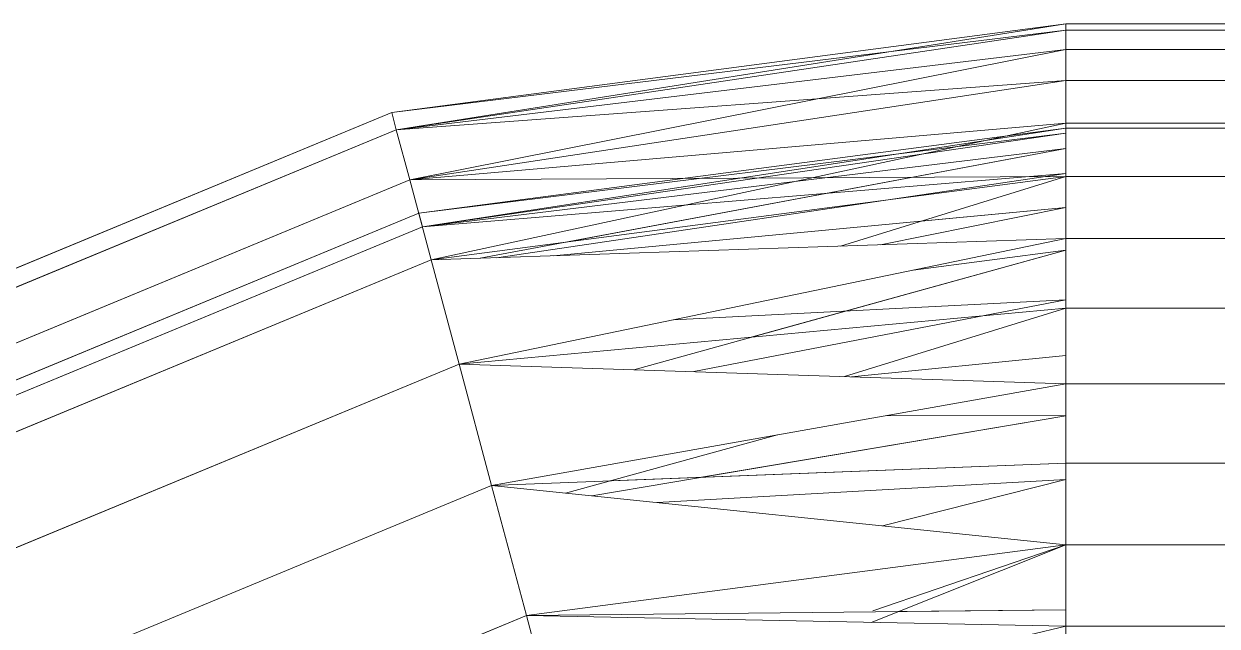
# Model space of a CAD drawing. Header units: centimetres. Extents: x -13467 to 3766, y -437 to 1921.
# Drawn here: x -4259.316 to -4258.171, y 190.722 to 191.3 of the extents above; entities that cross this region are included whole.
import ezdxf

# ---------------------------------------------------------------- set-up
doc = ezdxf.new("R2010")
doc.units = ezdxf.units.CM
doc.layers.add('M-EQPM', color=7, linetype='Continuous', lineweight=9)

# ---------------------------------------------------------------- blocks, each defined once
blk = doc.blocks.new('EQ-04-006 - EQ-04-006_dwg_Agrupar_308-1538748-Sección 1-2')
at = {"layer": 'M-EQPM', "color": 136, "true_color": 0x007f7f}
for p, q in [((-3706.9637, 191.3), (-3707.6107, 191.2148)), ((-3706.9637, 191.2938), (-3707.6107, 191.2148)), ((-3706.9637, 191.3), (-3707.6063, 191.1984)), ((-3706.9637, 191.2938), (-3707.6063, 191.1984)), ((-3706.9637, 191.2938), (-3707.6063, 191.1984)), ((-3690.9637, 191.3), (-3706.9637, 191.3)), ((-3706.9637, 191.2938), (-3706.9637, 191.3)), ((-3690.9637, 191.2938), (-3706.9637, 191.2938)), ((-3706.9637, 191.2755), (-3706.9637, 191.2938)), ((-3706.9637, 191.2755), (-3707.6063, 191.1984)), ((-3706.9637, 191.2755), (-3707.6063, 191.1984)), ((-3706.9637, 191.2755), (-3707.5934, 191.1501)), ((-3690.9637, 191.2755), (-3706.9637, 191.2755)), ((-3706.9637, 191.2455), (-3706.9637, 191.2755)), ((-3706.9637, 191.2455), (-3707.6063, 191.1984)), ((-3706.9637, 191.2455), (-3707.5934, 191.1501)), ((-3706.9637, 191.2455), (-3707.5934, 191.1501)), ((-3690.9637, 191.2455), (-3706.9637, 191.2455)), ((-3706.9637, 191.2045), (-3706.9637, 191.2455)), ((-3708.2137, 190.9651), (-3707.6107, 191.2148)), ((-3707.6063, 191.1984), (-3707.6107, 191.2148)), ((-3707.6107, 191.2148), (-3707.6063, 191.1984)), ((-3706.9637, 191.2045), (-3707.5934, 191.1501)), ((-3706.9637, 191.2045), (-3707.5934, 191.1501)), ((-3706.9637, 191.2045), (-3707.5728, 191.0734)), ((-3690.9637, 191.2045), (-3706.9637, 191.2045)), ((-3706.9637, 191.1536), (-3706.9637, 191.2045)), ((-3708.2051, 190.9503), (-3707.6063, 191.1984)), ((-3707.6063, 191.1984), (-3708.2051, 190.9503)), ((-3707.5934, 191.1501), (-3707.6063, 191.1984)), ((-3707.6063, 191.1984), (-3707.5934, 191.1501)), ((-3706.9637, 191.2), (-3707.5848, 191.1182)), ((-3706.9637, 191.1951), (-3707.5848, 191.1182)), ((-3706.9637, 191.2), (-3707.5813, 191.1051)), ((-3706.9637, 191.1951), (-3707.5813, 191.1051)), ((-3706.9637, 191.1951), (-3707.5813, 191.1051)), ((-3690.9637, 191.2), (-3706.9637, 191.2)), ((-3706.9637, 191.1804), (-3707.5813, 191.1051)), ((-3706.9637, 191.1804), (-3707.5813, 191.1051)), ((-3706.9637, 191.1804), (-3707.5257, 191.0749)), ((-3707.5257, 191.0749), (-3706.9637, 191.1804)), ((-3706.9637, 191.1564), (-3707.5813, 191.1051)), ((-3706.9637, 191.1564), (-3707.5813, 191.1051)), ((-3706.9637, 191.1564), (-3707.5101, 191.0755)), ((-3706.9637, 191.1564), (-3707.5101, 191.0755)), ((-3707.5101, 191.0755), (-3706.9637, 191.1564)), ((-3706.9637, 191.1564), (-3707.5101, 191.0755)), ((-3706.9637, 191.1564), (-3707.5101, 191.0755)), ((-3708.1802, 190.9071), (-3707.5934, 191.1501)), ((-3708.1802, 190.9071), (-3707.5934, 191.1501)), ((-3706.9637, 191.1536), (-3707.5934, 191.1501)), ((-3707.5728, 191.0734), (-3707.5934, 191.1501)), ((-3707.5934, 191.1501), (-3707.5728, 191.0734)), ((-3706.9637, 191.1536), (-3707.5728, 191.0734)), ((-3706.9637, 191.1536), (-3707.5728, 191.0734)), ((-3706.9637, 191.1536), (-3707.18, 191.0866)), ((-3707.18, 191.0866), (-3706.9637, 191.1536)), ((-3690.9637, 191.1536), (-3706.9637, 191.1536)), ((-3706.9637, 191.0939), (-3706.9637, 191.1536)), ((-3706.9637, 191.1236), (-3707.4557, 191.0773)), ((-3706.9637, 191.1236), (-3707.4557, 191.0773)), ((-3707.4557, 191.0773), (-3706.9637, 191.1236)), ((-3706.9637, 191.1236), (-3707.4557, 191.0773)), ((-3707.4557, 191.0773), (-3706.9637, 191.1236)), ((-3706.9637, 191.1236), (-3707.1417, 191.0879)), ((-3706.9637, 191.1236), (-3707.1417, 191.0879)), ((-3708.1637, 190.8785), (-3707.5848, 191.1182)), ((-3707.5813, 191.1051), (-3707.5848, 191.1182)), ((-3707.5848, 191.1182), (-3707.5813, 191.1051)), ((-3708.1569, 190.8667), (-3707.5813, 191.1051)), ((-3707.5813, 191.1051), (-3708.1569, 190.8667)), ((-3706.9637, 191.0939), (-3707.5728, 191.0734)), ((-3706.9637, 191.0939), (-3707.546, 190.9733)), ((-3690.9637, 191.0939), (-3706.9637, 191.0939)), ((-3706.9637, 191.027), (-3706.9637, 191.0939)), ((-3706.9637, 191.0828), (-3707.3784, 190.9679)), ((-3707.3784, 190.9679), (-3706.9637, 191.0828)), ((-3706.9637, 191.0828), (-3707.1103, 191.0635)), ((-3706.9637, 191.0828), (-3707.1103, 191.0635)), ((-3707.1103, 191.0635), (-3706.9637, 191.0828)), ((-3707.1103, 191.0635), (-3706.9637, 191.0828)), ((-3707.1103, 191.0635), (-3706.9637, 191.0828)), ((-3708.1404, 190.8382), (-3707.5728, 191.0734)), ((-3707.546, 190.9733), (-3707.5728, 191.0734)), ((-3706.9637, 191.0351), (-3707.3401, 191.016)), ((-3706.9637, 191.0351), (-3707.3401, 191.016)), ((-3706.9637, 191.0351), (-3707.3209, 190.9661)), ((-3706.9637, 191.0351), (-3707.3209, 190.9661)), ((-3707.3209, 190.9661), (-3706.9637, 191.0351)), ((-3706.9637, 191.0351), (-3707.3209, 190.9661)), ((-3706.9637, 191.0351), (-3707.3209, 190.9661)), ((-3706.9637, 191.027), (-3707.546, 190.9733)), ((-3706.9637, 191.027), (-3707.546, 190.9733)), ((-3707.546, 190.9733), (-3706.9637, 191.027)), ((-3706.9637, 191.027), (-3707.546, 190.9733)), ((-3706.9637, 191.027), (-3707.1762, 190.9614)), ((-3707.1762, 190.9614), (-3706.9637, 191.027)), ((-3690.9637, 191.027), (-3706.9637, 191.027)), ((-3706.9637, 190.9545), (-3706.9637, 191.027)), ((-3708.0887, 190.7486), (-3707.546, 190.9733)), ((-3707.546, 190.9733), (-3708.0887, 190.7486)), ((-3706.9637, 190.9545), (-3707.546, 190.9733)), ((-3707.5148, 190.8569), (-3707.546, 190.9733)), ((-3706.9637, 190.9816), (-3707.1694, 190.9612)), ((-3706.9637, 190.9816), (-3707.1694, 190.9612)), ((-3706.9637, 190.9816), (-3707.1694, 190.9612)), ((-3707.1694, 190.9612), (-3706.9637, 190.9816)), ((-3707.1694, 190.9612), (-3706.9637, 190.9816)), ((-3706.9637, 190.9816), (-3707.1694, 190.9612)), ((-3706.9637, 190.9545), (-3707.5148, 190.8569)), ((-3690.9637, 190.9545), (-3706.9637, 190.9545)), ((-3706.9637, 190.8782), (-3706.9637, 190.9545)), ((-3706.9637, 190.9236), (-3707.4186, 190.8469)), ((-3706.9637, 190.9236), (-3707.4186, 190.8469)), ((-3707.4186, 190.8469), (-3706.9637, 190.9236)), ((-3706.9637, 190.9236), (-3707.4186, 190.8469)), ((-3706.9637, 190.9236), (-3707.4186, 190.8469)), ((-3706.9637, 190.9236), (-3707.1356, 190.924)), ((-3707.1356, 190.924), (-3706.9637, 190.9236)), ((-3707.2405, 190.9055), (-3707.4438, 190.8495)), ((-3707.4438, 190.8495), (-3707.2405, 190.9055)), ((-3707.4438, 190.8495), (-3707.2405, 190.9055)), ((-3706.9637, 190.8782), (-3707.5148, 190.8569)), ((-3706.9637, 190.8782), (-3707.4012, 190.8613)), ((-3706.9637, 190.8782), (-3707.4012, 190.8613)), ((-3706.9637, 190.8782), (-3707.4012, 190.8613)), ((-3690.9637, 190.8782), (-3706.9637, 190.8782)), ((-3706.9637, 190.8), (-3706.9637, 190.8782)), ((-3708.0284, 190.6441), (-3707.5148, 190.8569)), ((-3706.9637, 190.8), (-3707.5148, 190.8569)), ((-3707.4813, 190.7319), (-3707.5148, 190.8569)), ((-3706.9637, 190.8626), (-3707.3558, 190.8404)), ((-3706.9637, 190.8626), (-3707.3558, 190.8404)), ((-3706.9637, 190.8626), (-3707.3558, 190.8404)), ((-3706.9637, 190.8626), (-3707.3558, 190.8404)), ((-3707.3558, 190.8404), (-3706.9637, 190.8626)), ((-3706.9637, 190.8626), (-3707.1396, 190.8181)), ((-3707.1396, 190.8181), (-3706.9637, 190.8626)), ((-3706.9637, 190.8), (-3707.4813, 190.7319)), ((-3706.9637, 190.8), (-3707.1506, 190.7254)), ((-3706.9637, 190.8), (-3707.1506, 190.7254)), ((-3707.1506, 190.7254), (-3706.9637, 190.8)), ((-3706.9637, 190.8), (-3707.1491, 190.7365)), ((-3707.149, 190.7365), (-3706.9637, 190.8)), ((-3707.149, 190.7365), (-3706.9637, 190.8)), ((-3690.9637, 190.8), (-3706.9637, 190.8)), ((-3706.9637, 190.8), (-3706.9637, 190.7218)), ((-3707.9637, 190.5321), (-3707.4813, 190.7319)), ((-3706.9637, 190.7374), (-3707.4813, 190.7319)), ((-3706.9637, 190.7374), (-3707.4813, 190.7319)), ((-3706.9637, 190.7374), (-3707.4813, 190.7319)), ((-3706.9637, 190.7218), (-3707.4813, 190.7319)), ((-3707.4478, 190.6069), (-3707.4813, 190.7319)), ((-3706.9637, 190.7218), (-3707.4478, 190.6069)), ((-3690.9637, 190.7218), (-3706.9637, 190.7218)), ((-3706.9637, 190.6455), (-3706.9637, 190.7218))]:
    blk.add_line(p, q, dxfattribs=at)
at = {"layer": 'M-EQPM', "color": 136, "true_color": 0x007f7f, "flags": 128}
for points in [[(-3688.7903, 189.3823), (-3689.0151, 189.925), (-3688.9254, 189.9768), (-3689.2995, 190.4642), (-3689.2433, 190.5204), (-3689.7472, 190.9071), (-3689.7222, 190.9503), (-3690.321, 191.1984), (-3690.9637, 191.2938), (-3690.9637, 191.2755), (-3706.9637, 191.2755), (-3707.6063, 191.1984), (-3708.2051, 190.9503), (-3708.2137, 190.9651), (-3708.7314, 190.5678), (-3708.7194, 190.5557), (-3709.114, 190.0415), (-3709.0707, 190.0165), (-3709.3138, 189.4297), (-3709.237, 189.4091)], [(-3706.9637, 191.2755), (-3707.6063, 191.1984), (-3706.9637, 191.2938), (-3706.9637, 191.3), (-3690.9637, 191.3)], [(-3690.9637, 191.2938), (-3706.9637, 191.2938), (-3706.9637, 191.2755), (-3706.9637, 191.2455), (-3707.6063, 191.1984), (-3706.9637, 191.2455), (-3707.5934, 191.1501), (-3707.6063, 191.1984), (-3707.6107, 191.2148), (-3708.2137, 190.9651), (-3708.2051, 190.9503), (-3708.7194, 190.5557), (-3708.6841, 190.5204), (-3709.0707, 190.0165), (-3709.0019, 189.9768)], [(-3690.9637, 191.3), (-3706.9637, 191.3), (-3707.6107, 191.2148), (-3706.9637, 191.2938), (-3707.6107, 191.2148), (-3707.6063, 191.1984), (-3706.9637, 191.2938), (-3706.9637, 191.2755)], [(-3706.9637, 191.2938), (-3707.6063, 191.1984), (-3707.6107, 191.2148), (-3706.9637, 191.3), (-3707.6063, 191.1984), (-3706.9637, 191.3)], [(-3706.9637, 191.2938), (-3707.6063, 191.1984), (-3706.9637, 191.2755)], [(-3689.3727, 190.391), (-3689.8387, 190.7486), (-3689.7869, 190.8382), (-3690.3545, 191.0734), (-3690.334, 191.1501), (-3690.9637, 191.2455), (-3690.321, 191.1984), (-3690.9637, 191.2755), (-3690.9637, 191.2455), (-3706.9637, 191.2455), (-3706.9637, 191.2045), (-3707.5934, 191.1501), (-3707.5728, 191.0734), (-3706.9637, 191.1536), (-3707.5934, 191.1501), (-3706.9637, 191.1536), (-3706.9637, 191.2045), (-3707.5934, 191.1501), (-3706.9637, 191.2455), (-3706.9637, 191.2755), (-3690.9637, 191.2755), (-3690.9637, 191.2938), (-3706.9637, 191.2938), (-3706.9637, 191.3)], [(-3706.9637, 191.2755), (-3707.5934, 191.1501), (-3707.6063, 191.1984), (-3706.9637, 191.2755), (-3707.5934, 191.1501), (-3707.5728, 191.0734)], [(-3706.9637, 191.2045), (-3706.9637, 191.2455), (-3690.9637, 191.2455), (-3690.9637, 191.2755), (-3690.321, 191.1984), (-3690.334, 191.1501), (-3689.7472, 190.9071), (-3689.7869, 190.8382), (-3689.2995, 190.4642), (-3689.3727, 190.391)], [(-3706.9637, 191.2455), (-3707.5934, 191.1501), (-3708.1802, 190.9071), (-3708.1404, 190.8382)], [(-3706.9637, 191.2455), (-3707.5934, 191.1501), (-3706.9637, 191.2045)], [(-3706.9637, 191.2045), (-3690.9637, 191.2045), (-3690.9637, 191.2455), (-3690.334, 191.1501), (-3690.9637, 191.2045), (-3690.9637, 191.2455), (-3690.321, 191.1984), (-3690.334, 191.1501), (-3689.7472, 190.9071), (-3689.7869, 190.8382), (-3689.2995, 190.4642), (-3689.3727, 190.391)], [(-3708.6279, 190.4642), (-3708.6841, 190.5204), (-3708.1802, 190.9071), (-3708.2051, 190.9503), (-3707.6063, 191.1984), (-3707.6107, 191.2148), (-3708.2137, 190.9651), (-3708.2051, 190.9503), (-3708.7194, 190.5557), (-3708.6841, 190.5204), (-3709.0707, 190.0165), (-3709.0019, 189.9768)], [(-3706.9637, 191.1536), (-3707.5728, 191.0734), (-3706.9637, 191.2045), (-3707.5728, 191.0734), (-3707.5934, 191.1501), (-3706.9637, 191.2045)], [(-3707.546, 190.9733), (-3706.9637, 191.0939), (-3706.9637, 191.1536), (-3690.9637, 191.1536), (-3690.9637, 191.2045), (-3690.9637, 191.1536), (-3706.9637, 191.1536), (-3707.5728, 191.0734), (-3706.9637, 191.0939), (-3707.5728, 191.0734), (-3707.546, 190.9733)], [(-3689.3727, 190.391), (-3689.8387, 190.7486), (-3689.7869, 190.8382), (-3690.3545, 191.0734), (-3690.9637, 191.2045), (-3690.3545, 191.0734), (-3690.334, 191.1501), (-3690.9637, 191.2045), (-3706.9637, 191.2045), (-3706.9637, 191.1536), (-3706.9637, 191.0939)], [(-3709.3682, 188.8), (-3709.3138, 189.4297), (-3709.0707, 190.0165), (-3709.114, 190.0415), (-3708.7194, 190.5557), (-3708.7314, 190.5678), (-3708.7194, 190.5557), (-3708.2051, 190.9503), (-3708.1802, 190.9071), (-3707.5934, 191.1501), (-3707.6063, 191.1984), (-3708.2051, 190.9503), (-3708.2137, 190.9651), (-3708.7314, 190.5678), (-3709.1287, 190.05), (-3709.114, 190.0415), (-3709.362, 189.4426), (-3709.3138, 189.4297), (-3709.4092, 188.8)], [(-3706.9637, 191.2), (-3707.5848, 191.1182), (-3707.5813, 191.1051), (-3708.1569, 190.8667), (-3708.1637, 190.8785), (-3708.6607, 190.4971), (-3708.6511, 190.4874), (-3709.0303, 189.9932), (-3709.0421, 190), (-3709.2819, 189.4212), (-3709.2687, 189.4176), (-3709.3587, 188.8)], [(-3706.9637, 191.1951), (-3707.5813, 191.1051), (-3707.5848, 191.1182), (-3708.1637, 190.8785), (-3708.1569, 190.8667), (-3708.6511, 190.4874), (-3708.6607, 190.4971), (-3709.0421, 190), (-3709.0303, 189.9932), (-3709.2687, 189.4176), (-3709.3441, 188.8)], [(-3708.1404, 190.8382), (-3708.1802, 190.9071), (-3707.5934, 191.1501), (-3707.6063, 191.1984), (-3708.2051, 190.9503), (-3708.1802, 190.9071), (-3708.6841, 190.5204), (-3708.6279, 190.4642)], [(-3706.9637, 191.1804), (-3707.5813, 191.1051), (-3706.9637, 191.1951), (-3707.5848, 191.1182), (-3706.9637, 191.1951)], [(-3706.9637, 191.2), (-3707.5813, 191.1051), (-3706.9637, 191.1951)], [(-3706.9637, 191.1804), (-3707.5813, 191.1051), (-3706.9637, 191.1951)], [(-3707.5257, 191.0749), (-3706.9637, 191.1804), (-3707.5813, 191.1051), (-3708.1569, 190.8667), (-3708.1369, 190.8321)], [(-3707.5101, 191.0755), (-3706.9637, 191.1564), (-3707.5813, 191.1051), (-3706.9637, 191.1804)], [(-3709.4092, 188.8), (-3709.3138, 189.4297), (-3709.4392, 188.8), (-3709.3138, 189.4297), (-3709.362, 189.4426), (-3709.114, 190.0415), (-3709.1287, 190.05), (-3708.7314, 190.5678), (-3708.7194, 190.5557), (-3708.2051, 190.9503), (-3708.1802, 190.9071), (-3707.5934, 191.1501), (-3707.5728, 191.0734), (-3708.1404, 190.8382), (-3708.1802, 190.9071), (-3708.6841, 190.5204), (-3708.7194, 190.5557), (-3709.114, 190.0415), (-3709.1287, 190.05), (-3709.3785, 189.447)], [(-3707.5728, 191.0734), (-3706.9637, 191.1536), (-3707.18, 191.0866)], [(-3706.9637, 191.0939), (-3690.9637, 191.0939), (-3690.3813, 190.9733), (-3690.3545, 191.0734), (-3690.9637, 191.1536), (-3690.3813, 190.9733), (-3690.9637, 191.1536), (-3690.9637, 191.0939)], [(-3707.4557, 191.0773), (-3706.9637, 191.1236), (-3707.1417, 191.0879)], [(-3707.5848, 191.1182), (-3707.5813, 191.1051), (-3708.1569, 190.8667), (-3708.1637, 190.8785), (-3708.6607, 190.4971), (-3708.6511, 190.4874), (-3709.0303, 189.9932), (-3709.0421, 190), (-3709.2819, 189.4212), (-3709.2687, 189.4176), (-3709.3587, 188.8)], [(-3709.3441, 188.8), (-3709.2687, 189.4176), (-3709.0303, 189.9932), (-3709.0421, 190), (-3708.6607, 190.4971), (-3708.6511, 190.4874), (-3708.1569, 190.8667), (-3708.1637, 190.8785), (-3707.5848, 191.1182)], [(-3707.5813, 191.1051), (-3708.1569, 190.8667), (-3708.1369, 190.8321)], [(-3707.546, 190.9733), (-3706.9637, 190.9545), (-3706.9637, 191.027), (-3706.9637, 191.0939), (-3690.9637, 191.0939), (-3690.3813, 190.9733)], [(-3707.4813, 190.7319), (-3707.5148, 190.8569), (-3706.9637, 190.8782), (-3706.9637, 190.9545), (-3706.9637, 191.027), (-3690.9637, 191.027), (-3690.9637, 191.0939), (-3690.9637, 191.027), (-3706.9637, 191.027), (-3707.546, 190.9733)], [(-3707.546, 190.9733), (-3706.9637, 191.0939), (-3706.9637, 191.027)], [(-3707.3784, 190.9679), (-3706.9637, 191.0828), (-3707.1103, 191.0635)], [(-3709.3785, 189.447), (-3709.1287, 190.05), (-3709.114, 190.0415), (-3708.7194, 190.5557), (-3708.6841, 190.5204), (-3708.1802, 190.9071), (-3708.1404, 190.8382), (-3707.5728, 191.0734), (-3707.546, 190.9733), (-3707.5148, 190.8569)], [(-3707.3209, 190.9661), (-3706.9637, 191.0351), (-3707.3401, 191.016)], [(-3707.546, 190.9733), (-3706.9637, 191.027), (-3707.1762, 190.9614)], [(-3690.4125, 190.8569), (-3690.3813, 190.9733), (-3690.9637, 191.027), (-3690.9637, 190.9545), (-3706.9637, 190.9545), (-3707.5148, 190.8569), (-3706.9637, 190.8782), (-3706.9637, 190.8), (-3707.5148, 190.8569), (-3706.9637, 190.8), (-3707.4813, 190.7319)], [(-3707.5148, 190.8569), (-3707.546, 190.9733), (-3708.0887, 190.7486)], [(-3707.5148, 190.8569), (-3706.9637, 190.9545), (-3707.546, 190.9733)], [(-3707.1356, 190.924), (-3706.9637, 190.9236), (-3707.4186, 190.8469)], [(-3690.9637, 190.7218), (-3706.9637, 190.7218), (-3706.9637, 190.8), (-3707.4813, 190.7319), (-3706.9637, 190.7218), (-3707.4813, 190.7319), (-3707.4478, 190.6069), (-3706.9637, 190.7218), (-3706.9637, 190.6455), (-3707.4478, 190.6069), (-3706.9637, 190.7218), (-3706.9637, 190.8), (-3706.9637, 190.8782), (-3690.9637, 190.8782)], [(-3709.4092, 186.8), (-3709.4092, 188.8), (-3709.4392, 188.8), (-3709.362, 189.4426), (-3709.3138, 189.4297), (-3709.0707, 190.0165), (-3709.0019, 189.9768), (-3708.6279, 190.4642), (-3708.5547, 190.391), (-3708.0887, 190.7486), (-3708.0284, 190.6441), (-3707.5148, 190.8569)], [(-3707.4813, 190.7319), (-3707.5148, 190.8569), (-3708.0284, 190.6441), (-3708.0887, 190.7486), (-3708.5547, 190.391), (-3708.6279, 190.4642), (-3709.0019, 189.9768), (-3709.0707, 190.0165), (-3709.3138, 189.4297), (-3709.362, 189.4426), (-3709.4092, 188.8)], [(-3707.1396, 190.8181), (-3706.9637, 190.8626), (-3707.3558, 190.8404)], [(-3707.4813, 190.7319), (-3707.9637, 190.5321), (-3708.0284, 190.6441), (-3708.4694, 190.3057), (-3708.5547, 190.391)], [(-3708.5547, 190.391), (-3708.4694, 190.3057), (-3708.0284, 190.6441), (-3707.9637, 190.5321), (-3707.4813, 190.7319)], [(-3690.446, 190.7319), (-3690.4795, 190.6069), (-3690.9637, 190.7218), (-3690.9637, 190.6455), (-3706.9637, 190.6455), (-3706.9637, 190.573), (-3707.4478, 190.6069), (-3706.9637, 190.573), (-3707.4166, 190.4904), (-3707.4478, 190.6069), (-3707.4813, 190.7319)]]:
    blk.add_lwpolyline(points, dxfattribs=at)
for points in [[(-3706.9637, 191.2), (-3707.5813, 191.1051), (-3707.5848, 191.1182)], [(-3690.4125, 190.8569), (-3690.9637, 190.9545), (-3690.9637, 190.8782), (-3706.9637, 190.8782), (-3706.9637, 190.9545), (-3690.9637, 190.9545), (-3690.9637, 191.027), (-3690.3813, 190.9733), (-3690.9637, 190.9545)], [(-3690.446, 190.7319), (-3690.9637, 190.8), (-3690.9637, 190.8782), (-3690.9637, 190.8), (-3706.9637, 190.8), (-3690.9637, 190.8), (-3690.9637, 190.7218), (-3690.9637, 190.8), (-3690.4795, 190.6069), (-3690.9637, 190.8)]]:
    blk.add_lwpolyline(points, close=True, dxfattribs=at)
blk = doc.blocks.new('EQ-04-006 - EQ-04-006_dwg_Agrupar_316-1538749-Sección 1-2')
at = {"layer": 'M-EQPM', "color": 136, "true_color": 0x007f7f}
for p, q in [((-3706.9637, 191.3), (-3707.6107, 191.2148)), ((-3706.9637, 191.2938), (-3707.6107, 191.2148)), ((-3706.9637, 191.3), (-3707.6063, 191.1984)), ((-3706.9637, 191.2938), (-3707.6063, 191.1984)), ((-3706.9637, 191.2938), (-3707.6063, 191.1984)), ((-3706.9637, 191.2755), (-3707.6063, 191.1984)), ((-3706.9637, 191.2755), (-3707.6063, 191.1984)), ((-3706.9637, 191.2755), (-3707.5934, 191.1501)), ((-3706.9637, 191.2455), (-3707.6063, 191.1984)), ((-3706.9637, 191.2455), (-3707.5934, 191.1501)), ((-3706.9637, 191.2455), (-3707.5934, 191.1501)), ((-3708.2137, 190.9651), (-3707.6107, 191.2148)), ((-3707.6063, 191.1984), (-3707.6107, 191.2148)), ((-3707.6107, 191.2148), (-3707.6063, 191.1984)), ((-3706.9637, 191.2045), (-3707.5934, 191.1501)), ((-3706.9637, 191.2045), (-3707.5934, 191.1501)), ((-3706.9637, 191.2045), (-3707.5728, 191.0734)), ((-3708.2051, 190.9503), (-3707.6063, 191.1984)), ((-3707.6063, 191.1984), (-3708.2051, 190.9503)), ((-3707.5934, 191.1501), (-3707.6063, 191.1984)), ((-3707.6063, 191.1984), (-3707.5934, 191.1501)), ((-3706.9637, 191.2), (-3707.5848, 191.1182)), ((-3706.9637, 191.1951), (-3707.5848, 191.1182)), ((-3706.9637, 191.2), (-3707.5813, 191.1051)), ((-3706.9637, 191.1951), (-3707.5813, 191.1051)), ((-3706.9637, 191.1951), (-3707.5813, 191.1051)), ((-3706.9637, 191.1804), (-3707.5813, 191.1051)), ((-3706.9637, 191.1804), (-3707.5813, 191.1051)), ((-3706.9637, 191.1804), (-3707.4434, 191.0904)), ((-3707.4434, 191.0904), (-3706.9637, 191.1804)), ((-3706.9637, 191.1564), (-3707.5813, 191.1051)), ((-3706.9637, 191.1564), (-3707.5813, 191.1051)), ((-3708.1802, 190.9071), (-3707.5934, 191.1501)), ((-3708.1802, 190.9071), (-3707.5934, 191.1501)), ((-3706.9637, 191.1536), (-3707.5934, 191.1501)), ((-3707.5728, 191.0734), (-3707.5934, 191.1501)), ((-3707.5934, 191.1501), (-3707.5728, 191.0734)), ((-3706.9637, 191.1236), (-3707.1417, 191.0879)), ((-3706.9637, 191.1236), (-3707.1417, 191.0879)), ((-3706.9637, 191.1236), (-3707.1027, 191.1105)), ((-3706.9637, 191.1236), (-3707.1027, 191.1105)), ((-3707.1027, 191.1105), (-3706.9637, 191.1236)), ((-3706.9637, 191.1236), (-3707.1027, 191.1105)), ((-3707.1027, 191.1105), (-3706.9637, 191.1236)), ((-3708.1637, 190.8785), (-3707.5848, 191.1182)), ((-3707.5813, 191.1051), (-3707.5848, 191.1182)), ((-3707.5848, 191.1182), (-3707.5813, 191.1051)), ((-3708.1569, 190.8667), (-3707.5813, 191.1051)), ((-3707.5813, 191.1051), (-3708.1569, 190.8667)), ((-3706.9637, 191.0828), (-3707.2656, 190.9992)), ((-3707.2656, 190.9992), (-3706.9637, 191.0828)), ((-3706.9637, 191.0828), (-3707.1103, 191.0635)), ((-3706.9637, 191.0828), (-3707.1103, 191.0635)), ((-3707.1103, 191.0635), (-3706.9637, 191.0828)), ((-3707.1103, 191.0635), (-3706.9637, 191.0828)), ((-3707.1103, 191.0635), (-3706.9637, 191.0828)), ((-3706.9637, 191.0351), (-3707.3401, 191.016)), ((-3706.9637, 191.0351), (-3707.3401, 191.016)), ((-3706.9637, 191.0351), (-3707.3401, 191.016)), ((-3706.9637, 190.9236), (-3707.3134, 190.8647)), ((-3706.9637, 190.9236), (-3707.3134, 190.8647)), ((-3707.3134, 190.8647), (-3706.9637, 190.9236)), ((-3706.9637, 190.9236), (-3707.3134, 190.8647)), ((-3706.9637, 190.9236), (-3707.3134, 190.8647)), ((-3706.9637, 190.9236), (-3707.1356, 190.924)), ((-3707.1356, 190.924), (-3706.9637, 190.9236)), ((-3706.9637, 190.7374), (-3707.1249, 190.7357)), ((-3706.9637, 190.7374), (-3707.1249, 190.7357)), ((-3706.9637, 190.7374), (-3707.1249, 190.7357))]:
    blk.add_line(p, q, dxfattribs=at)
at = {"layer": 'M-EQPM', "color": 136, "true_color": 0x007f7f, "flags": 128}
for points in [[(-3706.9637, 191.3), (-3707.6107, 191.2148), (-3706.9637, 191.2938), (-3707.6107, 191.2148), (-3707.6063, 191.1984), (-3706.9637, 191.2938)], [(-3706.9637, 191.2938), (-3707.6063, 191.1984), (-3707.6107, 191.2148), (-3706.9637, 191.3), (-3707.6063, 191.1984), (-3706.9637, 191.3)], [(-3706.9637, 191.2755), (-3707.6063, 191.1984), (-3706.9637, 191.2938)], [(-3706.9637, 191.2938), (-3707.6063, 191.1984), (-3706.9637, 191.2755)], [(-3709.237, 189.4091), (-3709.3138, 189.4297), (-3709.0707, 190.0165), (-3709.114, 190.0415), (-3708.7194, 190.5557), (-3708.7314, 190.5678), (-3708.2137, 190.9651), (-3708.2051, 190.9503), (-3707.6063, 191.1984), (-3706.9637, 191.2755)], [(-3706.9637, 191.2755), (-3707.5934, 191.1501), (-3707.6063, 191.1984), (-3706.9637, 191.2755), (-3707.5934, 191.1501), (-3707.5728, 191.0734)], [(-3706.9637, 191.2455), (-3707.6063, 191.1984), (-3706.9637, 191.2455), (-3707.5934, 191.1501), (-3707.6063, 191.1984), (-3707.6107, 191.2148), (-3708.2137, 190.9651), (-3708.2051, 190.9503), (-3708.7194, 190.5557), (-3708.6841, 190.5204), (-3709.0707, 190.0165), (-3709.0019, 189.9768)], [(-3706.9637, 191.2455), (-3707.5934, 191.1501), (-3708.1802, 190.9071), (-3708.1404, 190.8382)], [(-3706.9637, 191.2455), (-3707.5934, 191.1501), (-3706.9637, 191.2045)], [(-3706.9637, 191.2045), (-3707.5934, 191.1501), (-3706.9637, 191.2455)], [(-3708.6279, 190.4642), (-3708.6841, 190.5204), (-3708.1802, 190.9071), (-3708.2051, 190.9503), (-3707.6063, 191.1984), (-3707.6107, 191.2148), (-3708.2137, 190.9651), (-3708.2051, 190.9503), (-3708.7194, 190.5557), (-3708.6841, 190.5204), (-3709.0707, 190.0165), (-3709.0019, 189.9768)], [(-3707.5728, 191.0734), (-3706.9637, 191.2045), (-3707.5728, 191.0734), (-3707.5934, 191.1501), (-3706.9637, 191.2045)], [(-3706.9637, 191.2045), (-3707.5934, 191.1501), (-3707.5728, 191.0734)], [(-3709.3682, 188.8), (-3709.3138, 189.4297), (-3709.0707, 190.0165), (-3709.114, 190.0415), (-3708.7194, 190.5557), (-3708.7314, 190.5678), (-3708.7194, 190.5557), (-3708.2051, 190.9503), (-3708.1802, 190.9071), (-3707.5934, 191.1501), (-3707.6063, 191.1984), (-3708.2051, 190.9503), (-3708.2137, 190.9651), (-3708.7314, 190.5678), (-3709.1287, 190.05), (-3709.114, 190.0415), (-3709.362, 189.4426), (-3709.3138, 189.4297), (-3709.4092, 188.8)], [(-3706.9637, 191.2), (-3707.5848, 191.1182), (-3707.5813, 191.1051), (-3708.1569, 190.8667), (-3708.1637, 190.8785), (-3708.6607, 190.4971), (-3708.6511, 190.4874), (-3709.0303, 189.9932), (-3709.0421, 190), (-3709.2819, 189.4212), (-3709.2687, 189.4176), (-3709.3587, 188.8)], [(-3706.9637, 191.1951), (-3707.5813, 191.1051), (-3707.5848, 191.1182), (-3708.1637, 190.8785), (-3708.1569, 190.8667), (-3708.6511, 190.4874), (-3708.6607, 190.4971), (-3709.0421, 190), (-3709.0303, 189.9932), (-3709.2687, 189.4176), (-3709.3441, 188.8)], [(-3708.1404, 190.8382), (-3708.1802, 190.9071), (-3707.5934, 191.1501), (-3707.6063, 191.1984), (-3708.2051, 190.9503), (-3708.1802, 190.9071), (-3708.6841, 190.5204), (-3708.6279, 190.4642)], [(-3706.9637, 191.1804), (-3707.5813, 191.1051), (-3706.9637, 191.1951), (-3707.5848, 191.1182), (-3706.9637, 191.1951)], [(-3706.9637, 191.2), (-3707.5813, 191.1051), (-3706.9637, 191.1951)], [(-3706.9637, 191.1804), (-3707.5813, 191.1051), (-3706.9637, 191.1951)], [(-3707.4434, 191.0904), (-3706.9637, 191.1804), (-3707.5813, 191.1051), (-3708.1569, 190.8667), (-3708.1369, 190.8321)], [(-3706.9637, 191.1564), (-3707.5813, 191.1051), (-3706.9637, 191.1804)], [(-3709.4092, 188.8), (-3709.3138, 189.4297), (-3709.4392, 188.8), (-3709.3138, 189.4297), (-3709.362, 189.4426), (-3709.114, 190.0415), (-3709.1287, 190.05), (-3708.7314, 190.5678), (-3708.7194, 190.5557), (-3708.2051, 190.9503), (-3708.1802, 190.9071), (-3707.5934, 191.1501), (-3707.5728, 191.0734)], [(-3707.1027, 191.1105), (-3706.9637, 191.1236), (-3707.1417, 191.0879)], [(-3707.5848, 191.1182), (-3707.5813, 191.1051), (-3708.1569, 190.8667), (-3708.1637, 190.8785), (-3708.6607, 190.4971), (-3708.6511, 190.4874), (-3709.0303, 189.9932), (-3709.0421, 190), (-3709.2819, 189.4212), (-3709.2687, 189.4176), (-3709.3587, 188.8)], [(-3709.3441, 188.8), (-3709.2687, 189.4176), (-3709.0303, 189.9932), (-3709.0421, 190), (-3708.6607, 190.4971), (-3708.6511, 190.4874), (-3708.1569, 190.8667), (-3708.1637, 190.8785), (-3707.5848, 191.1182)], [(-3707.5813, 191.1051), (-3708.1569, 190.8667), (-3708.1369, 190.8321)], [(-3707.2656, 190.9992), (-3706.9637, 191.0828), (-3707.1103, 191.0635)], [(-3707.1356, 190.924), (-3706.9637, 190.9236), (-3707.3134, 190.8647)]]:
    blk.add_lwpolyline(points, dxfattribs=at)
for points in [[(-3706.9637, 191.2), (-3707.5813, 191.1051), (-3707.5848, 191.1182)], [(-3706.9637, 191.1536), (-3707.5934, 191.1501)]]:
    blk.add_lwpolyline(points, close=True, dxfattribs=at)
blk = doc.blocks.new('EQ-04-006 - EQ-04-006_dwg_011_ENZUNCHADOR_dwg-1538751-Sección 1-2')
for name in ['EQ-04-006 - EQ-04-006_dwg_Agrupar_308-1538748-Sección 1-2', 'EQ-04-006 - EQ-04-006_dwg_Agrupar_316-1538749-Sección 1-2']:
    blk.add_blockref(name, (0, 0))
blk = doc.blocks.new('EQ-04-006 - EQ-04-006_dwg-1538743-Sección 1-2')
blk.add_blockref('EQ-04-006 - EQ-04-006_dwg_011_ENZUNCHADOR_dwg-1538751-Sección 1-2', (0, 0))
blk = doc.blocks.new('EQ-04-006 - EQ-04-006-1538756-Sección 1-2')
blk.add_blockref('EQ-04-006 - EQ-04-006_dwg-1538743-Sección 1-2', (0, 0))
blk = doc.blocks.new('PQ_RVR_MEP-01_ZZ_ZZ_MO_T_A_rvt-2-Sección 1-2')
at = {"layer": 'M-EQPM', "lineweight": 9}
blk.add_blockref('EQ-04-006 - EQ-04-006-1538756-Sección 1-2', (0, 0), dxfattribs=at)

msp = doc.modelspace()

# ---------------------------------------------------------------- block references
at = {"lineweight": 5}
msp.add_blockref('PQ_RVR_MEP-01_ZZ_ZZ_MO_T_A_rvt-2-Sección 1-2', (-551.352, 0), dxfattribs=at)

doc.saveas('drawing.dxf')
